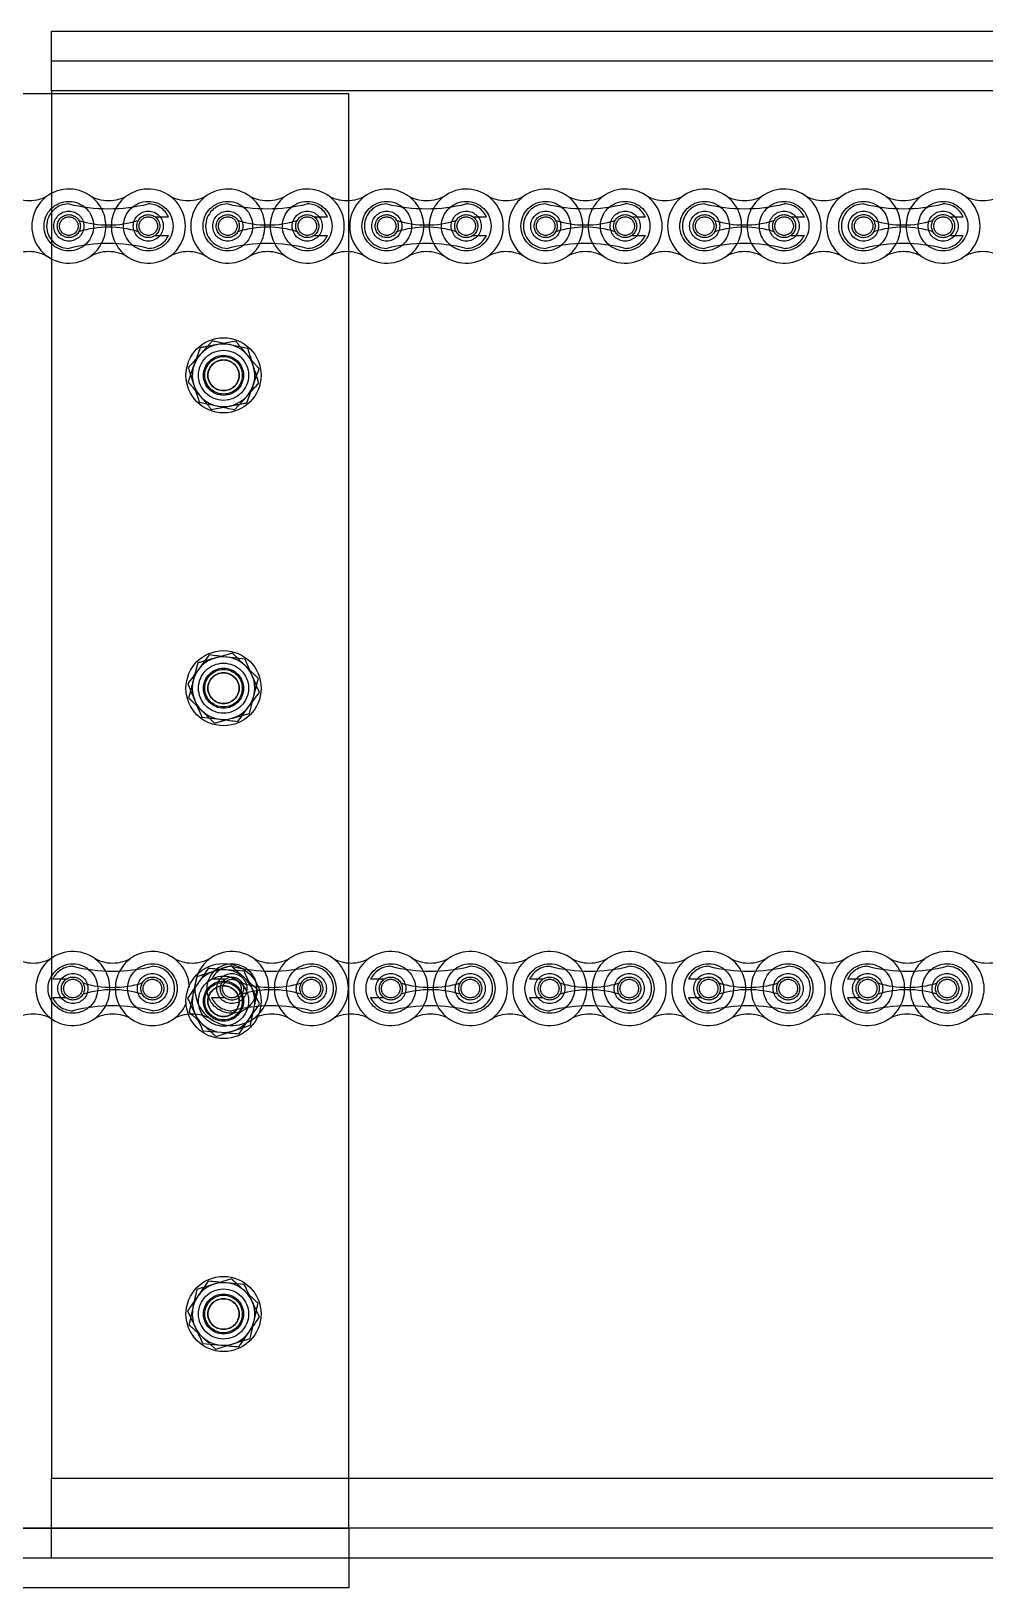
# Model space of a CAD drawing. Header units: metres. Extents: x 0 to 63075, y 0 to 44550.
# Drawn here: x 37168.8 to 37321.2, y 35017.5 to 35266.3 of the extents above; entities that cross this region are included whole.
import ezdxf

# ---------------------------------------------------------------- set-up
doc = ezdxf.new("R2010")
doc.units = ezdxf.units.M
doc.header["$LTSCALE"] = 75
doc.linetypes.add('HIDDEN2', pattern=[4.7625, 3.175, -1.5875])
for name, color, linetype in [('SDM', 7, 'Continuous'), ('SL4', 4, 'Continuous'), ('ST1', 7, 'HIDDEN2')]:
    doc.layers.add(name, color=color, linetype=linetype)

# ---------------------------------------------------------------- blocks, each defined once
blk = doc.blocks.new('A$Cf5e9a517')
at = {"layer": 'SL4'}
for p, q in [((1009.76, 1690.83), (1009.76, 1700.35)), ((1009.76, 1700.35), (2334.74, 1700.35)), ((1057.26, 1690.35), (957.26, 1690.35)), ((1009.76, 1690.83), (1009.76, 1690.35)), ((2334.74, 1690.83), (1009.76, 1690.83)), ((1057.26, 1461.11), (1057.26, 1690.35)), ((1035.5, 1650.85), (1033.56, 1648.71)), ((1041.14, 1649.62), (1038.32, 1650.24)), ((1039.02, 1639.85), (1040.96, 1641.99)), ((1033.38, 1641.08), (1036.2, 1640.46)), ((1034.99, 1600.66), (1033.26, 1598.35)), ((1040.73, 1599.97), (1037.86, 1600.31)), ((1039.53, 1590.04), (1041.26, 1592.35)), ((1033.8, 1590.73), (1036.66, 1590.39)), ((1034.78, 1550.56), (1033.14, 1548.18)), ((1040.54, 1550.11), (1037.66, 1550.33)), ((1039.74, 1540.14), (1041.38, 1542.52)), ((1033.99, 1540.59), (1036.87, 1540.37)), ((1034.83, 1500.59), (1033.17, 1498.22)), ((1040.58, 1500.07), (1037.71, 1500.33)), ((1033.94, 1490.63), (1036.82, 1490.37)), ((1039.69, 1490.11), (1041.35, 1492.48)), ((1057.26, 1469.11), (2287.24, 1469.11)), ((1057.26, 1461.11), (957.26, 1461.11)), ((1057.26, 1461.11), (1057.26, 1451.59)), ((2060.75, 1456.35), (1057.26, 1456.35)), ((1057.26, 1451.59), (957.26, 1451.59))]:
    blk.add_line(p, q, dxfattribs=at)
for centre, start, end in [((1037.26, 1645.35), 77.7634, 137.7634), ((1037.26, 1645.35), 17.7634, 77.7634), ((1037.26, 1645.35), 137.7634, 197.7634), ((1037.26, 1645.35), 317.7634, 17.7634), ((1037.26, 1645.35), 197.7634, 257.7634), ((1037.26, 1645.35), 257.7634, 317.7634), ((1037.26, 1595.35), 83.1301, 143.1301), ((1037.26, 1595.35), 23.1301, 83.1301), ((1037.26, 1595.35), 143.1301, 203.1301), ((1037.26, 1595.35), 323.1301, 23.1301), ((1037.26, 1595.35), 203.1301, 263.1301), ((1037.26, 1595.35), 263.1301, 323.1301), ((1037.26, 1545.35), 85.4648, 145.4648), ((1037.26, 1545.35), 25.4648, 85.4648), ((1037.26, 1545.35), 145.4648, 205.4648), ((1037.26, 1545.35), 325.4648, 25.4648), ((1037.26, 1545.35), 205.4648, 265.4648), ((1037.26, 1545.35), 265.4648, 325.4648), ((1037.26, 1495.35), 84.9074, 144.9074), ((1037.26, 1495.35), 24.9074, 84.9074), ((1037.26, 1495.35), 144.9074, 204.9074), ((1037.26, 1495.35), 324.9074, 24.9074), ((1037.26, 1495.35), 204.9074, 264.9074), ((1037.26, 1495.35), 264.9074, 324.9074)]:
    blk.add_arc(centre, 5, start, end, dxfattribs=at)
for points, knots in [([(1038.32, 1650.24), (1038.26, 1650.25), (1037.3, 1650.46), (1036.37, 1650.66), (1035.5, 1650.85)], [0, 0, 0, 0, 0.070201, 1, 1, 1, 1]), ([(1042.02, 1646.88), (1041.96, 1647.09), (1041.66, 1648.02), (1041.37, 1648.93), (1041.14, 1649.62)], [0, 0, 0, 0, 0.231849, 1, 1, 1, 1]), ([(1033.56, 1648.71), (1033.51, 1648.66), (1032.86, 1647.94), (1032.22, 1647.23), (1031.62, 1646.57)], [0, 0, 0, 0, 0.070201, 1, 1, 1, 1]), ([(1042.9, 1644.13), (1042.84, 1644.32), (1042.56, 1645.21), (1042.26, 1646.14), (1042.02, 1646.88)], [0, 0, 0, 0, 0.211001, 1, 1, 1, 1]), ([(1031.62, 1646.57), (1031.84, 1645.88), (1032.13, 1644.97), (1032.43, 1644.04), (1032.5, 1643.82)], [0, 0, 0, 0, 0.7681507, 1, 1, 1, 1]), ([(1032.5, 1643.82), (1032.74, 1643.09), (1033.03, 1642.16), (1033.32, 1641.26), (1033.38, 1641.08)], [0, 0, 0, 0, 0.788999, 1, 1, 1, 1]), ([(1040.96, 1641.99), (1041.01, 1642.04), (1041.67, 1642.76), (1042.31, 1643.47), (1042.9, 1644.13)], [0, 0, 0, 0, 0.070201, 1, 1, 1, 1]), ([(1036.2, 1640.46), (1036.27, 1640.45), (1037.22, 1640.24), (1038.16, 1640.04), (1039.02, 1639.85)], [0, 0, 0, 0, 0.070201, 1, 1, 1, 1]), ([(1037.86, 1600.31), (1037.79, 1600.32), (1036.82, 1600.44), (1035.88, 1600.55), (1034.99, 1600.66)], [0, 0, 0, 0, 0.070201, 1, 1, 1, 1]), ([(1041.86, 1597.31), (1041.77, 1597.52), (1041.39, 1598.42), (1041.01, 1599.3), (1040.73, 1599.97)], [0, 0, 0, 0, 0.2318493, 1, 1, 1, 1]), ([(1033.26, 1598.35), (1033.22, 1598.3), (1032.64, 1597.52), (1032.06, 1596.75), (1031.53, 1596.04)], [0, 0, 0, 0, 0.070201, 1, 1, 1, 1]), ([(1042.99, 1594.66), (1042.92, 1594.84), (1042.55, 1595.71), (1042.16, 1596.6), (1041.86, 1597.31)], [0, 0, 0, 0, 0.2110008, 1, 1, 1, 1]), ([(1031.53, 1596.04), (1031.82, 1595.37), (1032.19, 1594.49), (1032.58, 1593.59), (1032.66, 1593.39)], [0, 0, 0, 0, 0.768151, 1, 1, 1, 1]), ([(1041.26, 1592.35), (1041.3, 1592.4), (1041.89, 1593.18), (1042.46, 1593.95), (1042.99, 1594.66)], [0, 0, 0, 0, 0.070201, 1, 1, 1, 1]), ([(1032.66, 1593.39), (1032.97, 1592.68), (1033.35, 1591.78), (1033.72, 1590.91), (1033.8, 1590.73)], [0, 0, 0, 0, 0.788999, 1, 1, 1, 1]), ([(1036.66, 1590.39), (1036.73, 1590.38), (1037.7, 1590.26), (1038.65, 1590.15), (1039.53, 1590.04)], [0, 0, 0, 0, 0.070201, 1, 1, 1, 1]), ([(1037.66, 1550.33), (1037.59, 1550.34), (1036.62, 1550.42), (1035.67, 1550.49), (1034.78, 1550.56)], [0, 0, 0, 0, 0.070201, 1, 1, 1, 1]), ([(1041.78, 1547.5), (1041.68, 1547.7), (1041.26, 1548.59), (1040.85, 1549.45), (1040.54, 1550.11)], [0, 0, 0, 0, 0.231849, 1, 1, 1, 1]), ([(1033.14, 1548.18), (1033.1, 1548.13), (1032.55, 1547.33), (1032.01, 1546.54), (1031.51, 1545.81)], [0, 0, 0, 0, 0.070201, 1, 1, 1, 1]), ([(1043.02, 1544.89), (1042.93, 1545.07), (1042.53, 1545.92), (1042.11, 1546.8), (1041.78, 1547.5)], [0, 0, 0, 0, 0.211001, 1, 1, 1, 1]), ([(1031.51, 1545.81), (1031.82, 1545.15), (1032.23, 1544.29), (1032.65, 1543.4), (1032.75, 1543.2)], [0, 0, 0, 0, 0.768151, 1, 1, 1, 1]), ([(1041.38, 1542.52), (1041.42, 1542.57), (1041.97, 1543.37), (1042.51, 1544.16), (1043.02, 1544.89)], [0, 0, 0, 0, 0.070201, 1, 1, 1, 1]), ([(1032.75, 1543.2), (1033.08, 1542.5), (1033.5, 1541.62), (1033.9, 1540.77), (1033.99, 1540.59)], [0, 0, 0, 0, 0.788999, 1, 1, 1, 1]), ([(1036.87, 1540.37), (1036.94, 1540.36), (1037.91, 1540.28), (1038.86, 1540.21), (1039.74, 1540.14)], [0, 0, 0, 0, 0.070201, 1, 1, 1, 1]), ([(1037.71, 1500.33), (1037.64, 1500.34), (1036.67, 1500.42), (1035.72, 1500.51), (1034.83, 1500.59)], [0, 0, 0, 0, 0.070201, 1, 1, 1, 1]), ([(1041.8, 1497.46), (1041.7, 1497.66), (1041.29, 1498.55), (1040.89, 1499.41), (1040.58, 1500.07)], [0, 0, 0, 0, 0.231849, 1, 1, 1, 1]), ([(1033.17, 1498.22), (1033.13, 1498.17), (1032.57, 1497.37), (1032.02, 1496.59), (1031.51, 1495.86)], [0, 0, 0, 0, 0.070201, 1, 1, 1, 1]), ([(1031.51, 1495.86), (1031.82, 1495.2), (1032.22, 1494.34), (1032.63, 1493.45), (1032.73, 1493.24)], [0, 0, 0, 0, 0.7681507, 1, 1, 1, 1]), ([(1043.01, 1494.84), (1042.93, 1495.02), (1042.53, 1495.87), (1042.12, 1496.76), (1041.8, 1497.46)], [0, 0, 0, 0, 0.2110008, 1, 1, 1, 1]), ([(1032.73, 1493.24), (1033.05, 1492.54), (1033.46, 1491.66), (1033.86, 1490.81), (1033.94, 1490.63)], [0, 0, 0, 0, 0.788999, 1, 1, 1, 1]), ([(1041.35, 1492.48), (1041.39, 1492.53), (1041.95, 1493.33), (1042.5, 1494.11), (1043.01, 1494.84)], [0, 0, 0, 0, 0.0702006, 1, 1, 1, 1]), ([(1036.82, 1490.37), (1036.89, 1490.36), (1037.86, 1490.28), (1038.81, 1490.19), (1039.69, 1490.11)], [0, 0, 0, 0, 0.070201, 1, 1, 1, 1])]:
    blk.add_open_spline(points, degree=3, knots=knots, dxfattribs=at)
at = {"layer": 'ST1'}
for p, q in [((1009.76, 1695.59), (2334.74, 1695.59)), ((2334.74, 1690.83), (1009.76, 1690.83)), ((1009.76, 1690.35), (1009.76, 1469.11)), ((1026.34, 1670.67), (1028.47, 1670.67)), ((1051.74, 1670.67), (1053.87, 1670.67)), ((1077.14, 1670.67), (1079.27, 1670.67)), ((1102.54, 1670.67), (1104.67, 1670.67)), ((1127.94, 1670.67), (1130.07, 1670.67)), ((1153.34, 1670.67), (1155.47, 1670.67)), ((1026.34, 1667.71), (1028.47, 1667.71)), ((1051.74, 1667.71), (1053.87, 1667.71)), ((1077.14, 1667.71), (1079.27, 1667.71)), ((1102.54, 1667.71), (1104.67, 1667.71)), ((1127.94, 1667.71), (1130.07, 1667.71)), ((1153.34, 1667.71), (1155.47, 1667.71)), ((1033.53, 1649.75), (1032.56, 1647.04)), ((1039.21, 1650.79), (1036.37, 1650.27)), ((1041, 1640.95), (1041.97, 1643.66)), ((1035.31, 1639.91), (1038.16, 1640.43)), ((1038.69, 1600.94), (1035.91, 1600.16)), ((1033.13, 1599.39), (1032.42, 1596.59)), ((1041.39, 1591.31), (1042.11, 1594.11)), ((1035.83, 1589.76), (1038.61, 1590.54)), ((1038.46, 1551), (1035.72, 1550.11)), ((1012.08, 1548.83), (1009.96, 1548.83)), ((1032.97, 1549.21), (1032.37, 1546.39)), ((1037.48, 1548.83), (1035.36, 1548.83)), ((1062.88, 1548.83), (1060.76, 1548.83)), ((1088.28, 1548.83), (1086.16, 1548.83)), ((1113.68, 1548.83), (1111.56, 1548.83)), ((1139.08, 1548.83), (1136.96, 1548.83)), ((1012.08, 1545.88), (1009.96, 1545.88)), ((1037.48, 1545.88), (1035.36, 1545.88)), ((1062.88, 1545.88), (1060.76, 1545.88)), ((1088.28, 1545.88), (1086.16, 1545.88)), ((1113.68, 1545.88), (1111.56, 1545.88)), ((1139.08, 1545.88), (1136.96, 1545.88)), ((1041.55, 1541.49), (1042.15, 1544.31)), ((1036.06, 1539.7), (1038.81, 1540.59)), ((1038.52, 1500.99), (1035.76, 1500.12)), ((1033.01, 1499.26), (1032.38, 1496.44)), ((1041.51, 1491.44), (1042.14, 1494.26)), ((1036.01, 1489.71), (1038.76, 1490.58)), ((1009.76, 1469.11), (2334.74, 1469.11)), ((1009.76, 1456.35), (1009.76, 1469.11)), ((1009.76, 1469.11), (1057.26, 1469.11)), ((957.26, 1461.11), (1057.26, 1461.11)), ((1009.76, 1461.11), (1004.76, 1461.11)), ((2334.74, 1461.11), (1009.76, 1461.11)), ((1057.26, 1456.35), (957.26, 1456.35))]:
    blk.add_line(p, q, dxfattribs=at)
for centre, radius in [((1012.54, 1669.19), 3.96), ((1025.24, 1669.19), 3.96), ((1037.94, 1669.19), 3.96), ((1050.64, 1669.19), 3.96), ((1063.34, 1669.19), 3.96), ((1076.04, 1669.19), 3.96), ((1088.74, 1669.19), 3.96), ((1101.44, 1669.19), 3.96), ((1114.14, 1669.19), 3.96), ((1126.84, 1669.19), 3.96), ((1139.54, 1669.19), 3.96), ((1152.24, 1669.19), 3.96), ((1012.54, 1669.19), 2.4), ((1012.54, 1669.19), 1.84), ((1012.54, 1669.19), 1.48), ((1025.24, 1669.19), 2.4), ((1025.24, 1669.19), 1.84), ((1025.24, 1669.19), 1.48), ((1037.94, 1669.19), 2.4), ((1037.94, 1669.19), 1.84), ((1037.94, 1669.19), 1.48), ((1050.64, 1669.19), 2.4), ((1050.64, 1669.19), 1.84), ((1050.64, 1669.19), 1.48), ((1063.34, 1669.19), 2.4), ((1063.34, 1669.19), 1.84), ((1063.34, 1669.19), 1.48), ((1076.04, 1669.19), 2.4), ((1076.04, 1669.19), 1.84), ((1076.04, 1669.19), 1.48), ((1088.74, 1669.19), 2.4), ((1088.74, 1669.19), 1.84), ((1088.74, 1669.19), 1.48), ((1101.44, 1669.19), 2.4), ((1101.44, 1669.19), 1.84), ((1101.44, 1669.19), 1.48), ((1114.14, 1669.19), 2.4), ((1114.14, 1669.19), 1.84), ((1114.14, 1669.19), 1.48), ((1126.84, 1669.19), 2.4), ((1126.84, 1669.19), 1.84), ((1126.84, 1669.19), 1.48), ((1139.54, 1669.19), 2.4), ((1139.54, 1669.19), 1.85), ((1139.54, 1669.19), 1.48), ((1152.24, 1669.19), 2.4), ((1152.24, 1669.19), 1.85), ((1152.24, 1669.19), 1.48), ((1037.26, 1645.35), 6), ((1037.26, 1645.35), 4), ((1037.26, 1645.35), 3.2), ((1037.26, 1645.35), 3), ((1037.26, 1645.35), 2.5), ((1037.26, 1645.35), 2.45), ((1037.26, 1595.35), 6), ((1037.26, 1595.35), 4), ((1037.26, 1595.35), 3.2), ((1037.26, 1595.35), 3), ((1037.26, 1595.35), 2.5), ((1037.26, 1595.35), 2.45), ((1013.19, 1547.36), 3.96), ((1025.89, 1547.36), 3.96), ((1037.26, 1545.35), 6), ((1038.59, 1547.36), 3.96), ((1051.29, 1547.36), 3.96), ((1063.99, 1547.36), 3.96), ((1076.69, 1547.36), 3.96), ((1089.39, 1547.36), 3.96), ((1102.09, 1547.36), 3.96), ((1114.79, 1547.36), 3.96), ((1127.49, 1547.36), 3.96), ((1140.19, 1547.36), 3.96), ((1152.89, 1547.36), 3.96), ((1013.19, 1547.36), 2.4), ((1013.19, 1547.36), 1.84), ((1013.19, 1547.36), 1.48), ((1025.89, 1547.36), 2.4), ((1025.89, 1547.36), 1.84), ((1025.89, 1547.36), 1.48), ((1037.26, 1545.35), 4), ((1037.26, 1545.35), 3.2), ((1037.26, 1545.35), 3), ((1037.26, 1545.35), 2.5), ((1037.26, 1545.35), 2.45), ((1038.59, 1547.36), 2.4), ((1038.59, 1547.36), 1.85), ((1038.59, 1547.36), 1.48), ((1051.29, 1547.36), 2.4), ((1051.29, 1547.36), 1.84), ((1051.29, 1547.36), 1.48), ((1063.99, 1547.36), 2.4), ((1063.99, 1547.36), 1.84), ((1063.99, 1547.36), 1.48), ((1076.69, 1547.36), 2.4), ((1076.69, 1547.36), 1.84), ((1076.69, 1547.36), 1.48), ((1089.39, 1547.36), 2.4), ((1089.39, 1547.36), 1.84), ((1089.39, 1547.36), 1.48), ((1102.09, 1547.36), 2.4), ((1102.09, 1547.36), 1.84), ((1102.09, 1547.36), 1.48), ((1114.79, 1547.36), 2.4), ((1114.79, 1547.36), 1.84), ((1114.79, 1547.36), 1.48), ((1127.49, 1547.36), 2.4), ((1127.49, 1547.36), 1.84), ((1127.49, 1547.36), 1.48), ((1140.19, 1547.36), 2.4), ((1140.19, 1547.36), 1.85), ((1140.19, 1547.36), 1.48), ((1152.89, 1547.36), 2.4), ((1152.89, 1547.36), 1.85), ((1152.89, 1547.36), 1.48), ((1037.26, 1495.35), 6), ((1037.26, 1495.35), 4), ((1037.26, 1495.35), 3.2), ((1037.26, 1495.35), 3), ((1037.26, 1495.35), 2.5), ((1037.26, 1495.35), 2.45)]:
    blk.add_circle(centre, radius, dxfattribs=at)
for centre, radius, start, end in [((1006.19, 1679.18), 5.92, 237.5667, 302.4333), ((1012.54, 1669.19), 5.92, 57.5667, 302.4333), ((1018.89, 1679.18), 5.92, 237.5667, 302.4333), ((1012.54, 1669.19), 5.92, 302.4333, 57.5667), ((1025.24, 1669.19), 5.92, 122.4333, 237.5667), ((1025.24, 1669.19), 5.92, 237.5667, 122.4333), ((1031.59, 1679.18), 5.92, 237.5667, 302.4333), ((1037.94, 1669.19), 5.92, 57.5667, 302.4333), ((1044.29, 1679.18), 5.92, 237.5667, 302.4333), ((1037.94, 1669.19), 5.92, 302.4333, 57.5667), ((1050.64, 1669.19), 5.92, 122.4333, 237.5667), ((1050.64, 1669.19), 5.92, 237.5667, 122.4333), ((1056.99, 1679.18), 5.92, 237.5667, 302.4333), ((1063.34, 1669.19), 5.92, 57.5667, 302.4333), ((1069.69, 1679.18), 5.92, 237.5667, 302.4333), ((1063.34, 1669.19), 5.92, 302.4333, 57.5667), ((1076.04, 1669.19), 5.92, 122.4333, 237.5667), ((1076.04, 1669.19), 5.92, 237.5667, 122.4333), ((1082.39, 1679.18), 5.92, 237.5667, 302.4333), ((1088.74, 1669.19), 5.92, 57.5667, 302.4333), ((1095.09, 1679.18), 5.92, 237.5667, 302.4333), ((1088.74, 1669.19), 5.92, 302.4333, 57.5667), ((1101.44, 1669.19), 5.92, 122.4333, 237.5667), ((1101.44, 1669.19), 5.92, 237.5667, 122.4333), ((1107.79, 1679.18), 5.92, 237.5667, 302.4333), ((1114.14, 1669.19), 5.92, 57.5667, 302.4333), ((1120.49, 1679.18), 5.92, 237.5667, 302.4333), ((1114.14, 1669.19), 5.92, 302.4333, 57.5667), ((1126.84, 1669.19), 5.92, 122.4333, 237.5667), ((1126.84, 1669.19), 5.92, 237.5667, 122.4333), ((1133.19, 1679.18), 5.92, 237.5667, 302.4333), ((1139.54, 1669.19), 5.92, 57.5667, 302.4333), ((1145.89, 1679.18), 5.92, 237.5667, 302.4333), ((1139.54, 1669.19), 5.92, 302.4333, 57.5667), ((1152.24, 1669.19), 5.92, 122.4333, 237.5667), ((1152.24, 1669.19), 5.92, 237.5667, 122.4333), ((1158.59, 1679.18), 5.92, 237.5667, 302.4333), ((1012.54, 1669.19), 3.55, 90, 270), ((1018.89, 1698.29), 26.32, 256.0401, 283.9599), ((1025.24, 1669.19), 3.55, 24.5534, 90), ((1037.94, 1669.19), 3.55, 90, 270), ((1044.29, 1698.29), 26.32, 256.0401, 283.9599), ((1050.64, 1669.19), 3.55, 24.5534, 90), ((1063.34, 1669.19), 3.55, 90, 270), ((1069.69, 1698.29), 26.32, 256.0401, 283.9599), ((1076.04, 1669.19), 3.55, 24.5534, 90), ((1088.74, 1669.19), 3.55, 90, 270), ((1095.09, 1698.29), 26.32, 256.0401, 283.9599), ((1101.44, 1669.19), 3.55, 24.5534, 90), ((1114.14, 1669.19), 3.55, 90, 270), ((1120.49, 1698.29), 26.32, 256.0401, 283.9599), ((1126.84, 1669.19), 3.55, 24.5534, 90), ((1139.54, 1669.19), 3.55, 90, 270), ((1145.89, 1698.29), 26.32, 256.0401, 283.9599), ((1152.24, 1669.19), 3.55, 24.5534, 90), ((1018.89, 1685.54), 16.17, 252.993, 287.007), ((1044.29, 1685.54), 16.17, 252.993, 287.007), ((1069.69, 1685.54), 16.17, 252.993, 287.007), ((1095.09, 1685.54), 16.17, 252.993, 287.007), ((1120.49, 1685.54), 16.17, 252.993, 287.007), ((1145.89, 1685.54), 16.17, 252.993, 287.007), ((1018.89, 1652.84), 16.17, 72.993, 107.007), ((1025.24, 1669.19), 3.55, 270, 335.4466), ((1044.29, 1652.84), 16.17, 72.993, 107.007), ((1050.64, 1669.19), 3.55, 270, 335.4466), ((1069.69, 1652.84), 16.17, 72.993, 107.007), ((1076.04, 1669.19), 3.55, 270, 335.4466), ((1095.09, 1652.84), 16.17, 72.993, 107.007), ((1101.44, 1669.19), 3.55, 270, 335.4466), ((1120.49, 1652.84), 16.17, 72.993, 107.007), ((1126.84, 1669.19), 3.55, 270, 335.4466), ((1145.89, 1652.84), 16.17, 72.993, 107.007), ((1152.24, 1669.19), 3.55, 270, 335.4466), ((1006.19, 1659.2), 5.92, 57.5667, 122.4333), ((1018.89, 1640.09), 26.32, 76.0401, 103.9599), ((1018.89, 1659.2), 5.92, 57.5667, 122.4333), ((1031.59, 1659.2), 5.92, 57.5667, 122.4333), ((1044.29, 1640.09), 26.32, 76.0401, 103.9599), ((1044.29, 1659.2), 5.92, 57.5667, 122.4333), ((1056.99, 1659.2), 5.92, 57.5667, 122.4333), ((1069.69, 1640.09), 26.32, 76.0401, 103.9599), ((1069.69, 1659.2), 5.92, 57.5667, 122.4333), ((1082.39, 1659.2), 5.92, 57.5667, 122.4333), ((1095.09, 1640.09), 26.32, 76.0401, 103.9599), ((1095.09, 1659.2), 5.92, 57.5667, 122.4333), ((1107.79, 1659.2), 5.92, 57.5667, 122.4333), ((1120.49, 1640.09), 26.32, 76.0401, 103.9599), ((1120.49, 1659.2), 5.92, 57.5667, 122.4333), ((1133.19, 1659.2), 5.92, 57.5667, 122.4333), ((1145.89, 1640.09), 26.32, 76.0401, 103.9599), ((1145.89, 1659.2), 5.92, 57.5667, 122.4333), ((1158.59, 1659.2), 5.92, 57.5667, 122.4333), ((1006.84, 1557.35), 5.92, 237.5667, 302.4333), ((1013.19, 1547.36), 5.92, 57.5667, 302.4333), ((1019.54, 1557.35), 5.92, 237.5667, 302.4333), ((1013.19, 1547.36), 5.92, 302.4333, 57.5667), ((1025.89, 1547.36), 5.92, 122.4333, 237.5667), ((1025.89, 1547.36), 5.92, 2.1019, 122.4333), ((1032.24, 1557.35), 5.92, 237.5667, 302.4333), ((1038.59, 1547.36), 5.92, 57.5667, 302.4333), ((1044.94, 1557.35), 5.92, 237.5667, 302.4333), ((1038.59, 1547.36), 5.92, 302.4333, 57.5667), ((1051.29, 1547.36), 5.92, 122.4333, 237.5667), ((1051.29, 1547.36), 5.92, 237.5667, 122.4333), ((1057.64, 1557.35), 5.92, 237.5667, 302.4333), ((1063.99, 1547.36), 5.92, 57.5667, 302.4333), ((1070.34, 1557.35), 5.92, 237.5667, 302.4333), ((1063.99, 1547.36), 5.92, 302.4333, 57.5667), ((1076.69, 1547.36), 5.92, 122.4333, 237.5667), ((1076.69, 1547.36), 5.92, 237.5667, 122.4333), ((1083.04, 1557.35), 5.92, 237.5667, 302.4333), ((1089.39, 1547.36), 5.92, 57.5667, 302.4333), ((1095.74, 1557.35), 5.92, 237.5667, 302.4333), ((1089.39, 1547.36), 5.92, 302.4333, 57.5667), ((1102.09, 1547.36), 5.92, 122.4333, 237.5667), ((1102.09, 1547.36), 5.92, 237.5667, 122.4333), ((1108.44, 1557.35), 5.92, 237.5667, 302.4333), ((1114.79, 1547.36), 5.92, 57.5667, 302.4333), ((1121.14, 1557.35), 5.92, 237.5667, 302.4333), ((1114.79, 1547.36), 5.92, 302.4333, 57.5667), ((1127.49, 1547.36), 5.92, 122.4333, 237.5667), ((1127.49, 1547.36), 5.92, 237.5667, 122.4333), ((1133.84, 1557.35), 5.92, 237.5667, 302.4333), ((1140.19, 1547.36), 5.92, 57.5667, 302.4333), ((1146.54, 1557.35), 5.92, 237.5667, 302.4333), ((1140.19, 1547.36), 5.92, 302.4333, 57.5667), ((1152.89, 1547.36), 5.92, 122.4333, 237.5667), ((1152.89, 1547.36), 5.92, 237.5667, 122.4333), ((1159.24, 1557.35), 5.92, 237.5667, 302.4333), ((1013.19, 1547.36), 3.55, 90, 155.4466), ((1019.54, 1576.45), 26.32, 256.0401, 283.9599), ((1025.89, 1547.36), 3.55, 270, 90), ((1038.59, 1547.36), 3.55, 90, 155.4466), ((1044.94, 1576.45), 26.32, 256.0401, 283.9599), ((1051.29, 1547.36), 3.55, 270, 90), ((1063.99, 1547.36), 3.55, 90, 155.4466), ((1070.34, 1576.45), 26.32, 256.0401, 283.9599), ((1076.69, 1547.36), 3.55, 270, 90), ((1089.39, 1547.36), 3.55, 90, 155.4466), ((1095.74, 1576.45), 26.32, 256.0401, 283.9599), ((1102.09, 1547.36), 3.55, 270, 90), ((1114.79, 1547.36), 3.55, 90, 155.4466), ((1121.14, 1576.45), 26.32, 256.0401, 283.9599), ((1127.49, 1547.36), 3.55, 270, 90), ((1140.19, 1547.36), 3.55, 90, 155.4466), ((1146.54, 1576.45), 26.32, 256.0401, 283.9599), ((1152.89, 1547.36), 3.55, 270, 90), ((1019.54, 1563.71), 16.17, 252.993, 287.007), ((1044.94, 1563.71), 16.17, 252.993, 287.007), ((1070.34, 1563.71), 16.17, 252.993, 287.007), ((1095.74, 1563.71), 16.17, 252.993, 287.007), ((1121.14, 1563.71), 16.17, 252.993, 287.007), ((1146.54, 1563.71), 16.17, 252.993, 287.007), ((1013.19, 1547.36), 3.55, 204.5534, 270), ((1019.54, 1531), 16.17, 72.993, 107.007), ((1025.89, 1547.36), 5.92, 237.5667, 337.7096), ((1038.59, 1547.36), 3.55, 204.5534, 270), ((1044.94, 1531), 16.17, 72.993, 107.007), ((1063.99, 1547.36), 3.55, 204.5534, 270), ((1070.34, 1531), 16.17, 72.993, 107.007), ((1089.39, 1547.36), 3.55, 204.5534, 270), ((1095.74, 1531), 16.17, 72.993, 107.007), ((1114.79, 1547.36), 3.55, 204.5534, 270), ((1121.14, 1531), 16.17, 72.993, 107.007), ((1140.19, 1547.36), 3.55, 204.5534, 270), ((1146.54, 1531), 16.17, 72.993, 107.007), ((1006.84, 1537.36), 5.92, 57.5667, 122.4333), ((1019.54, 1518.26), 26.32, 76.0401, 103.9599), ((1019.54, 1537.36), 5.92, 57.5667, 122.4333), ((1032.24, 1537.36), 5.92, 57.5667, 122.4333), ((1044.94, 1518.26), 26.32, 76.0401, 103.9599), ((1044.94, 1537.36), 5.92, 57.5667, 122.4333), ((1057.64, 1537.36), 5.92, 57.5667, 122.4333), ((1070.34, 1518.26), 26.32, 76.0401, 103.9599), ((1070.34, 1537.36), 5.92, 57.5667, 122.4333), ((1083.04, 1537.36), 5.92, 57.5667, 122.4333), ((1095.74, 1518.26), 26.32, 76.0401, 103.9599), ((1095.74, 1537.36), 5.92, 57.5667, 122.4333), ((1108.44, 1537.36), 5.92, 57.5667, 122.4333), ((1121.14, 1518.26), 26.32, 76.0401, 103.9599), ((1121.14, 1537.36), 5.92, 57.5667, 122.4333), ((1133.84, 1537.36), 5.92, 57.5667, 122.4333), ((1146.54, 1518.26), 26.32, 76.0401, 103.9599), ((1146.54, 1537.36), 5.92, 57.5667, 122.4333), ((1159.24, 1537.36), 5.92, 57.5667, 122.4333)]:
    blk.add_arc(centre, radius, start, end, dxfattribs=at)
for points, knots in [([(1036.37, 1650.27), (1036.3, 1650.26), (1035.34, 1650.08), (1034.4, 1649.91), (1033.53, 1649.75)], [0, 0, 0, 0, 0.070201, 1, 1, 1, 1]), ([(1039.21, 1650.79), (1039.37, 1650.6), (1039.98, 1649.88), (1040.61, 1649.14), (1041.08, 1648.58)], [0, 0, 0, 0, 0.257551, 1, 1, 1, 1]), ([(1032.56, 1647.04), (1032.53, 1646.97), (1032.2, 1646.05), (1031.88, 1645.16), (1031.58, 1644.32)], [0, 0, 0, 0, 0.0702006, 1, 1, 1, 1]), ([(1041.08, 1648.58), (1041.25, 1648.38), (1041.88, 1647.64), (1042.49, 1646.91), (1042.94, 1646.38)], [0, 0, 0, 0, 0.268634, 1, 1, 1, 1]), ([(1041.97, 1643.66), (1041.99, 1643.73), (1042.32, 1644.65), (1042.64, 1645.54), (1042.94, 1646.38)], [0, 0, 0, 0, 0.0702006, 1, 1, 1, 1]), ([(1031.58, 1644.32), (1031.74, 1644.13), (1032.35, 1643.42), (1032.98, 1642.67), (1033.45, 1642.12)], [0, 0, 0, 0, 0.257551, 1, 1, 1, 1]), ([(1033.45, 1642.12), (1033.62, 1641.92), (1034.25, 1641.17), (1034.87, 1640.45), (1035.31, 1639.91)], [0, 0, 0, 0, 0.268634, 1, 1, 1, 1]), ([(1038.16, 1640.43), (1038.22, 1640.44), (1039.18, 1640.62), (1040.12, 1640.79), (1041, 1640.95)], [0, 0, 0, 0, 0.070201, 1, 1, 1, 1]), ([(1035.91, 1600.16), (1035.85, 1600.15), (1034.91, 1599.88), (1033.99, 1599.63), (1033.13, 1599.39)], [0, 0, 0, 0, 0.0702006, 1, 1, 1, 1]), ([(1038.69, 1600.94), (1038.87, 1600.77), (1039.54, 1600.12), (1040.24, 1599.43), (1040.76, 1598.93)], [0, 0, 0, 0, 0.257551, 1, 1, 1, 1]), ([(1040.76, 1598.93), (1040.95, 1598.74), (1041.64, 1598.06), (1042.32, 1597.39), (1042.82, 1596.91)], [0, 0, 0, 0, 0.268634, 1, 1, 1, 1]), ([(1032.42, 1596.59), (1032.4, 1596.52), (1032.16, 1595.58), (1031.92, 1594.65), (1031.7, 1593.79)], [0, 0, 0, 0, 0.070201, 1, 1, 1, 1]), ([(1042.11, 1594.11), (1042.12, 1594.18), (1042.37, 1595.12), (1042.6, 1596.05), (1042.82, 1596.91)], [0, 0, 0, 0, 0.070201, 1, 1, 1, 1]), ([(1031.7, 1593.79), (1031.88, 1593.62), (1032.55, 1592.97), (1033.25, 1592.28), (1033.77, 1591.77)], [0, 0, 0, 0, 0.257551, 1, 1, 1, 1]), ([(1033.77, 1591.77), (1033.96, 1591.59), (1034.65, 1590.91), (1035.33, 1590.24), (1035.83, 1589.76)], [0, 0, 0, 0, 0.268634, 1, 1, 1, 1]), ([(1038.61, 1590.54), (1038.68, 1590.55), (1039.62, 1590.82), (1040.54, 1591.07), (1041.39, 1591.31)], [0, 0, 0, 0, 0.070201, 1, 1, 1, 1]), ([(1035.72, 1550.11), (1035.65, 1550.08), (1034.73, 1549.78), (1033.82, 1549.49), (1032.97, 1549.21)], [0, 0, 0, 0, 0.070201, 1, 1, 1, 1]), ([(1038.46, 1551), (1038.64, 1550.83), (1039.34, 1550.21), (1040.07, 1549.55), (1040.61, 1549.06)], [0, 0, 0, 0, 0.257551, 1, 1, 1, 1]), ([(1040.61, 1549.06), (1040.8, 1548.89), (1041.53, 1548.24), (1042.24, 1547.6), (1042.75, 1547.13)], [0, 0, 0, 0, 0.2686336, 1, 1, 1, 1]), ([(1032.37, 1546.39), (1032.36, 1546.32), (1032.15, 1545.37), (1031.96, 1544.44), (1031.77, 1543.57)], [0, 0, 0, 0, 0.070201, 1, 1, 1, 1]), ([(1042.15, 1544.31), (1042.17, 1544.38), (1042.37, 1545.33), (1042.57, 1546.26), (1042.75, 1547.13)], [0, 0, 0, 0, 0.070201, 1, 1, 1, 1]), ([(1031.77, 1543.57), (1031.95, 1543.4), (1032.65, 1542.78), (1033.38, 1542.12), (1033.92, 1541.64)], [0, 0, 0, 0, 0.257551, 1, 1, 1, 1]), ([(1033.92, 1541.64), (1034.11, 1541.46), (1034.84, 1540.81), (1035.54, 1540.17), (1036.06, 1539.7)], [0, 0, 0, 0, 0.268634, 1, 1, 1, 1]), ([(1038.81, 1540.59), (1038.87, 1540.62), (1039.8, 1540.92), (1040.71, 1541.21), (1041.55, 1541.49)], [0, 0, 0, 0, 0.0702006, 1, 1, 1, 1]), ([(1035.76, 1500.12), (1035.7, 1500.1), (1034.77, 1499.81), (1033.86, 1499.52), (1033.01, 1499.26)], [0, 0, 0, 0, 0.070201, 1, 1, 1, 1]), ([(1038.52, 1500.99), (1038.7, 1500.82), (1039.39, 1500.18), (1040.11, 1499.52), (1040.64, 1499.03)], [0, 0, 0, 0, 0.2575513, 1, 1, 1, 1]), ([(1040.64, 1499.03), (1040.84, 1498.85), (1041.56, 1498.19), (1042.26, 1497.55), (1042.77, 1497.08)], [0, 0, 0, 0, 0.268634, 1, 1, 1, 1]), ([(1032.38, 1496.44), (1032.37, 1496.37), (1032.16, 1495.42), (1031.95, 1494.49), (1031.75, 1493.62)], [0, 0, 0, 0, 0.070201, 1, 1, 1, 1]), ([(1042.14, 1494.26), (1042.16, 1494.33), (1042.37, 1495.28), (1042.58, 1496.21), (1042.77, 1497.08)], [0, 0, 0, 0, 0.070201, 1, 1, 1, 1]), ([(1031.75, 1493.62), (1031.93, 1493.46), (1032.63, 1492.82), (1033.35, 1492.16), (1033.88, 1491.67)], [0, 0, 0, 0, 0.2575513, 1, 1, 1, 1]), ([(1033.88, 1491.67), (1034.07, 1491.49), (1034.79, 1490.83), (1035.49, 1490.19), (1036.01, 1489.71)], [0, 0, 0, 0, 0.2686336, 1, 1, 1, 1]), ([(1038.76, 1490.58), (1038.83, 1490.6), (1039.76, 1490.89), (1040.67, 1491.18), (1041.51, 1491.44)], [0, 0, 0, 0, 0.070201, 1, 1, 1, 1])]:
    blk.add_open_spline(points, degree=3, knots=knots, dxfattribs=at)

msp = doc.modelspace()

# ---------------------------------------------------------------- block references
at = {"layer": 'SDM'}
msp.add_blockref('A$Cf5e9a517', (36162.25, 33565.92), dxfattribs=at)

doc.saveas('drawing.dxf')
